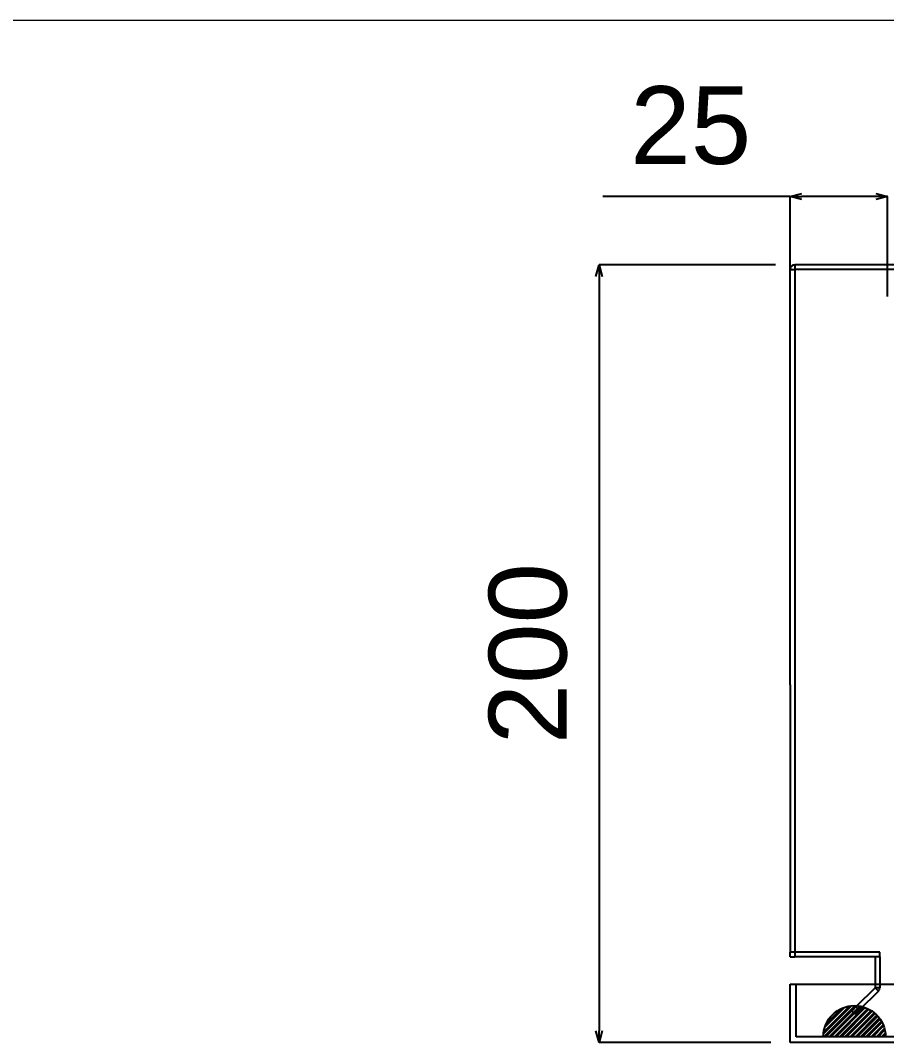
# Model space of a CAD drawing. Header units: millimetres. Extents: x 10661 to 13187, y 5596 to 7390.
# Drawn here: x 11287.1 to 11509.7, y 7091.7 to 7354.5 of the extents above; entities that cross this region are included whole.
import ezdxf
from ezdxf.lldxf.tags import DXFTag

# ---------------------------------------------------------------- set-up
doc = ezdxf.new("R2010")
doc.units = ezdxf.units.MM
doc.layers.add('FRAME070', color=5, linetype='Continuous')
doc.styles.get("Standard").update_dxf_attribs({"font": 'arial.ttf'})
tags = doc.linetypes.add('CENTER', pattern=[50.8, 31.75, -6.35, 6.35, -6.35]).pattern_tags.tags
tags[10:11] = [DXFTag(74, 4), DXFTag(75, 0), DXFTag(340, '0'), DXFTag(46, 1.0), DXFTag(50, 0.0), DXFTag(44, 0.0), DXFTag(45, 0.0)]
tags[8:9] = [DXFTag(74, 4), DXFTag(75, 0), DXFTag(340, '0'), DXFTag(46, 1.0), DXFTag(50, 0.0), DXFTag(44, 0.0), DXFTag(45, 0.0)]
tags[6:7] = [DXFTag(74, 4), DXFTag(75, 0), DXFTag(340, '0'), DXFTag(46, 1.0), DXFTag(50, 0.0), DXFTag(44, 0.0), DXFTag(45, 0.0)]
tags[4:5] = [DXFTag(74, 4), DXFTag(75, 0), DXFTag(340, '0'), DXFTag(46, 1.0), DXFTag(50, 0.0), DXFTag(44, 0.0), DXFTag(45, 0.0)]
doc.dimstyles.new('pong', dxfattribs={"dimtxt": 20, "dimasz": 3, "dimexe": 0.18, "dimexo": 5, "dimgap": 8, "dimtad": 2, "dimdsep": 46, "dimtxsty": 'Standard', "dimblk": 'OPEN30', "dimcen": 2.5, "dimclrd": 1, "dimclre": 4, "dimclrt": 4, "dimadec": 0, "dimazin": 2, "dimtfac": 1, "dimtmove": 0, "dimatfit": 3, "dimldrblk": 'OPEN30', "dimfxl": 1, "dimtolj": 2, "dimarcsym": 0})

# ---------------------------------------------------------------- blocks, each defined once
blk = doc.blocks.new('_Open30')
at = {"color": 0, "linetype": 'ByBlock', "lineweight": -2}
for p, q in [((-1, 0.268), (0, 0)), ((0, 0), (-1, -0.268)), ((0, 0), (-1, 0))]:
    blk.add_line(p, q, dxfattribs=at)
blk = doc.blocks.new('*D3346')
at = {"color": 4, "linetype": 'CENTER', "lineweight": -2}
for p, q in [((11481.11, 7291.7), (11435.77, 7291.7)), ((11479.91, 7091.7), (11435.77, 7091.7))]:
    blk.add_line(p, q, dxfattribs=at)
at = {"color": 1, "lineweight": -2}
blk.add_line((11435.77, 7288.7), (11435.77, 7094.7), dxfattribs=at)
at = {"layer": 'DEFPOINTS', "color": 0}
for p in [(11486.11, 7291.7), (11435.77, 7091.7), (11484.91, 7091.7)]:
    blk.add_point(p, dxfattribs=at)
at = {"color": 1, "lineweight": -2, "xscale": 3, "yscale": 3, "zscale": 3}
for p, rotation in [((11435.77, 7291.7), 90), ((11435.77, 7091.7), 270)]:
    blk.add_blockref('_Open30', p, dxfattribs=dict(at, rotation=rotation))
at = {"color": 4, "insert": (11417.56, 7191.7), "char_height": 20, "attachment_point": 5, "rotation": 90}
blk.add_mtext('\\A2;200', dxfattribs=at)
blk = doc.blocks.new('*D3348')
at = {"color": 1, "lineweight": -2}
for p, q in [((11484.91, 7309.24), (11436.77, 7309.24)), ((11506.91, 7309.24), (11487.91, 7309.24))]:
    blk.add_line(p, q, dxfattribs=at)
at = {"color": 4, "linetype": 'CENTER', "lineweight": -2}
for p, q in [((11484.91, 7283.5), (11484.91, 7309.24)), ((11509.91, 7283.5), (11509.91, 7309.24))]:
    blk.add_line(p, q, dxfattribs=at)
at = {"layer": 'DEFPOINTS', "color": 0}
for p in [(11484.91, 7309.24), (11484.91, 7278.5), (11509.91, 7278.5)]:
    blk.add_point(p, dxfattribs=at)
at = {"color": 1, "lineweight": -2, "xscale": 3, "yscale": 3, "zscale": 3, "rotation": 180}
blk.add_blockref('_Open30', (11484.91, 7309.24), dxfattribs=at)
at = {"color": 1, "lineweight": -2, "xscale": 3, "yscale": 3, "zscale": 3}
blk.add_blockref('_Open30', (11509.91, 7309.24), dxfattribs=at)
at = {"color": 4, "insert": (11459.34, 7327.46), "char_height": 20, "attachment_point": 5}
blk.add_mtext('\\A2;25', dxfattribs=at)

msp = doc.modelspace()

# ---------------------------------------------------------------- hatches: boundary and pattern name
h = msp.add_hatch()
h.set_pattern_fill('ANSI32', color=3, scale=0.1)
h.set_pattern_definition([(45, (8294.0062, -333.3665), (-0.67351921, 0.67351921), []), (45, (8294.4552, -333.3665), (-0.67351921, 0.67351921), [])])
edge = h.paths.add_edge_path()
edge.add_line((11509.411, 7093.204), (11493.411, 7093.204))
edge.add_arc((11501.411, 7093.204), 8, 0, 180, ccw=False)

# ---------------------------------------------------------------- linework, layer by layer
at = {"color": 7, "linetype": 'Continuous', "lineweight": 25}
for p, q in [((11484.911, 7290.504), (11486.111, 7290.504)), ((11484.911, 7183.704), (11484.911, 7290.504)), ((11486.111, 7291.704), (11486.111, 7290.504)), ((11783.711, 7291.704), (11486.111, 7291.704)), ((11486.111, 7290.504), (11486.111, 7183.704)), ((11783.711, 7290.504), (11486.111, 7290.504)), ((11484.911, 7183.704), (11484.911, 7114.904)), ((11486.111, 7183.704), (11486.111, 7114.904)), ((11484.911, 7113.704), (11484.911, 7114.904)), ((11507.911, 7114.904), (11484.911, 7114.904)), ((11486.111, 7114.904), (11486.111, 7113.704)), ((11507.911, 7113.704), (11507.911, 7114.904)), ((11484.911, 7113.704), (11486.111, 7113.704)), ((11507.911, 7113.704), (11486.111, 7113.704)), ((11506.711, 7113.704), (11506.711, 7105.801)), ((11507.911, 7113.704), (11507.911, 7105.801)), ((11506.711, 7105.801), (11501.79, 7100.88)), ((11507.56, 7104.953), (11502.639, 7100.032)), ((11507.56, 7104.953), (11506.711, 7105.801)), ((11507.911, 7105.801), (11506.711, 7105.801)), ((11501.79, 7100.88), (11500.699, 7099.789)), ((11501.547, 7098.94), (11500.699, 7099.789)), ((11502.639, 7100.032), (11501.547, 7098.94)), ((11502.639, 7100.032), (11501.79, 7100.88))]:
    msp.add_line(p, q, dxfattribs=at)
at = {"color": 2}
for p, q in [((11484.911, 7091.704), (11484.911, 7106.704)), ((11484.911, 7106.704), (11784.911, 7106.704)), ((11486.411, 7093.204), (11486.411, 7106.704)), ((11486.411, 7106.704), (11783.411, 7106.704)), ((11783.411, 7093.204), (11486.411, 7093.204)), ((11784.911, 7091.704), (11484.911, 7091.704))]:
    msp.add_line(p, q, dxfattribs=at)
at = {"color": 3}
msp.add_lwpolyline([(11509.411, 7093.204), (11493.411, 7093.204, -1)], format="xyb", close=True, dxfattribs=at)
at = {"color": 7, "linetype": 'Continuous', "lineweight": 25}
for centre, start, end in [((11486.111, 7290.504), 90, 180), ((11506.711, 7105.801), 315, 0)]:
    msp.add_arc(centre, 1.2, start, end, dxfattribs=at)
at = {"layer": 'FRAME070', "lineweight": 9}
msp.add_line((13150.372, 7354.509), (10693.485, 7354.509), dxfattribs=at)
msp.add_line((13150.372, 7354.509), (10693.485, 7354.509), dxfattribs=at)

# ---------------------------------------------------------------- dimensions: what is measured, and where the dimension line sits
at = {"color": 2}
dim = msp.add_linear_dim(base=(11484.911, 7309.244), p1=(11509.911, 7278.504), p2=(11484.911, 7278.504), dimstyle='pong', dxfattribs=at)
dim.commit()
dim.dimension.update_dxf_attribs({"geometry": '*D3348', "text_midpoint": (11459.341, 7327.455)})
dim = msp.add_linear_dim(base=(11435.771, 7091.704), p1=(11486.111, 7291.704), p2=(11484.911, 7091.704), angle=90, dimstyle='pong', dxfattribs=at)
dim.commit()
dim.dimension.update_dxf_attribs({"geometry": '*D3346', "text_midpoint": (11417.56, 7191.704)})

doc.saveas('drawing.dxf')
